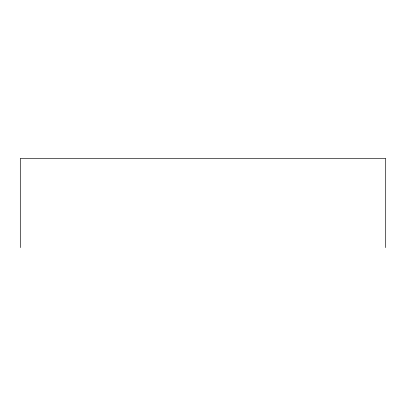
<?xml version="1.0" encoding="UTF-8"?>
<svg xmlns="http://www.w3.org/2000/svg" width="406" height="406" viewBox="0 0 406 406"><rect width="100%" height="100%" fill="white"/><g stroke="black" fill="none" stroke-linecap="round" stroke-linejoin="round"><path stroke-width="0.61" d="M385.7 247.604L385.7 158.396L20.3 158.396L20.3 247.604"/></g></svg>
